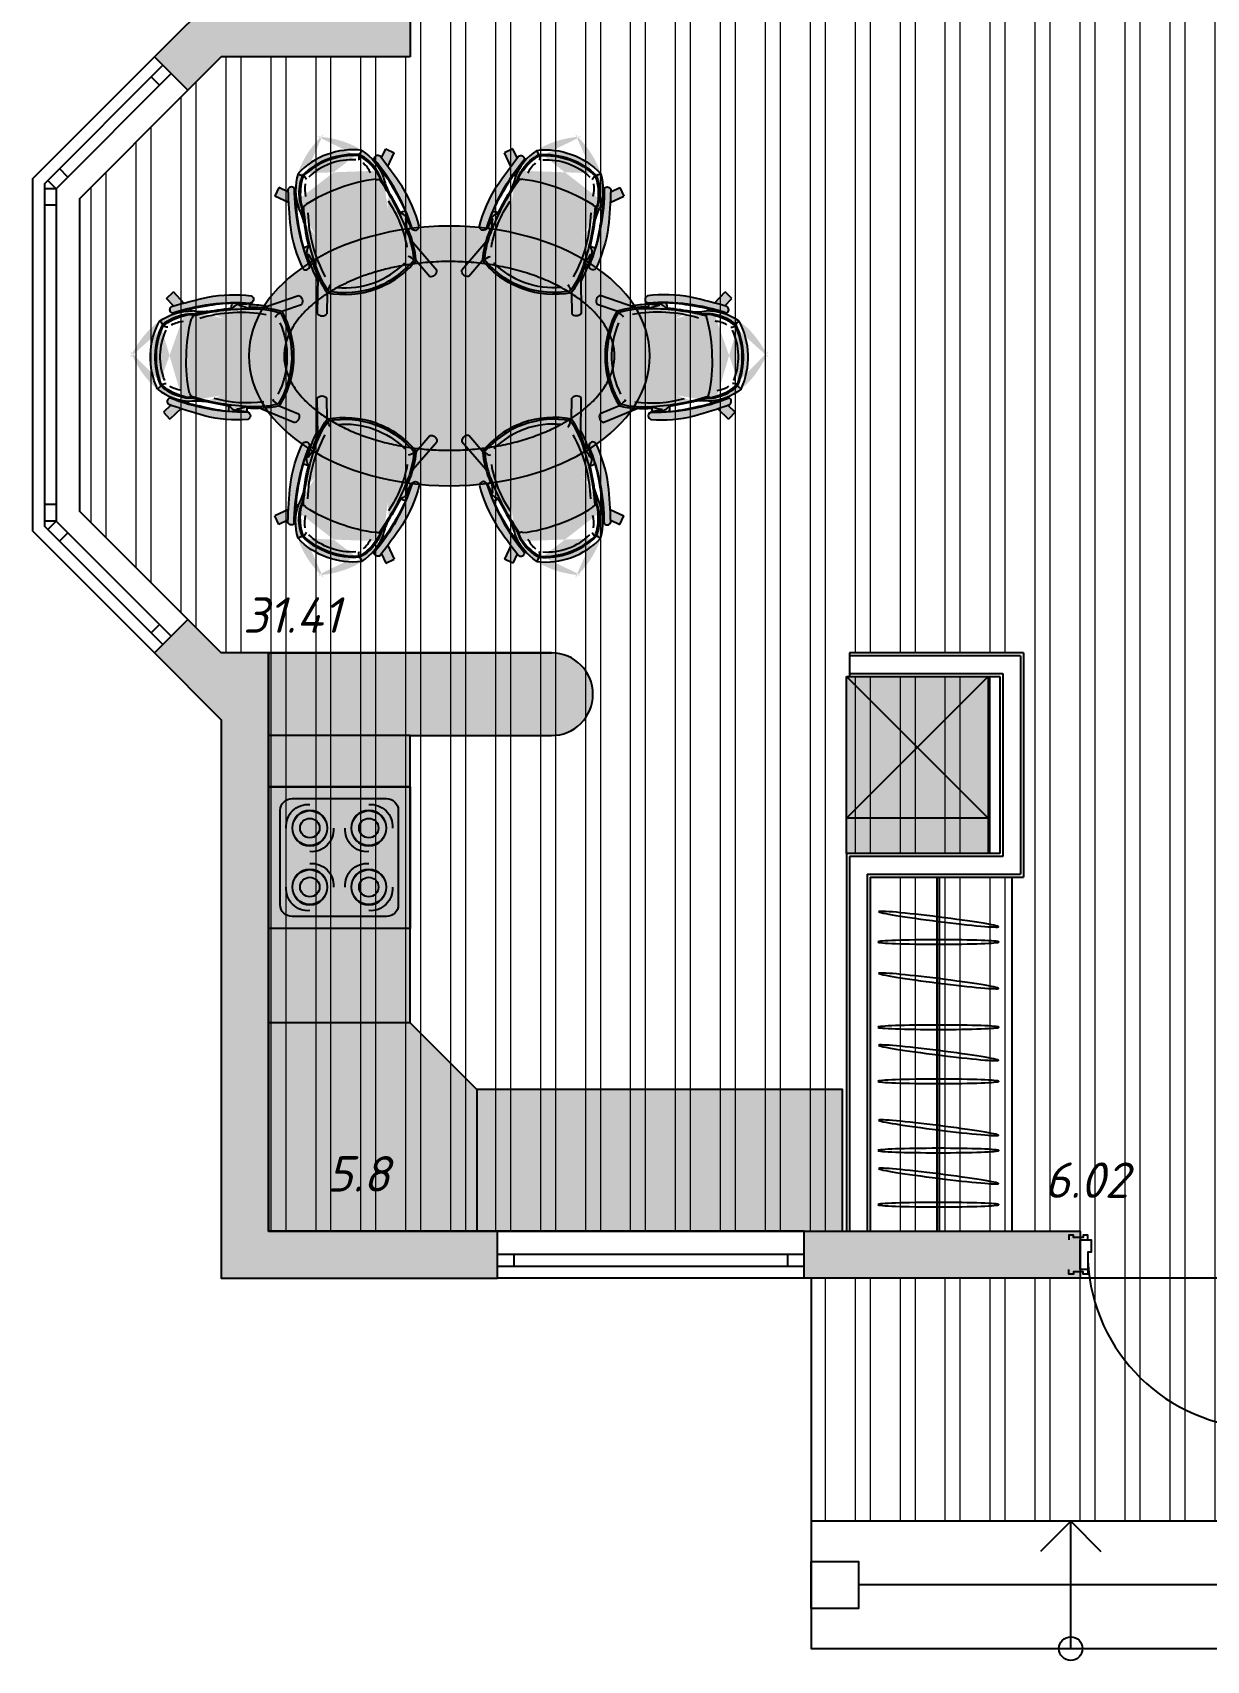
# Model space of a CAD drawing. Header units: millimetres. Extents: x 38613 to 88834, y 14193 to 29607.
# Drawn here: x 38613 to 43588, y 14193 to 21093 of the extents above; entities that cross this region are included whole.
import ezdxf

# ---------------------------------------------------------------- set-up
doc = ezdxf.new("R2010")
doc.units = ezdxf.units.MM
for name, color, linetype in [('Area', 164, 'Continuous'), ('doors', 4, 'Continuous'), ('Furn', 34, 'Continuous'), ('gypsum panel', 3, 'Continuous'), ('hatch wall', 8, 'Continuous'), ('wall', 5, 'Continuous')]:
    doc.layers.add(name, color=color, linetype=linetype)
doc.layers.add('Floor', color=7, linetype='Continuous', lineweight=0, true_color=0xd6d6d6)
doc.styles.add('ISO', font='isocpeui.ttf')

# ---------------------------------------------------------------- blocks, each defined once
blk = doc.blocks.new('chair(top)')
h = blk.add_hatch(color=254)
edge = h.paths.add_edge_path()
edge.add_line((-268.7258775819937, 217.8700059060102), (-268.8082901656599, 220.8151209216048))
edge.add_ellipse((-264.8151906370331, 240.5647524405467), major_axis=(-14.24768031961131, 14.2476803196113), ratio=0.9999999999991576, start_angle=74.44572454939811, end_angle=123.5696855099821, ccw=False)
edge.add_ellipse((-269.2934629281954, 239.6549229735938), major_axis=(11.21819662684667, 11.21819662684667), ratio=0.9999999999996725, start_angle=64.62616845629191, end_angle=169.5417827002394, ccw=False)
edge.add_ellipse((-199.7111331898341, -330.5546092239638), major_axis=(-417.1423224938641, 417.1423224938641), ratio=0.9999999999999156, start_angle=304.4125378387086, end_angle=322.29530560955857, ccw=False)
edge.add_ellipse((-754.7219521359948, -2650.423126653714), major_axis=(-2103.410748130997, 2103.410748130997), ratio=0.9999999999999782, start_angle=300.10151816898457, end_angle=302.1137096617236, ccw=False)
edge.add_line((10.08759975196153, 224.2490111837433), (54.37378485003137, 271.0850518966581))
edge.add_line((54.37378485003137, 271.0850518966581), (83.43815236988303, 243.6030115671456))
edge.add_line((83.43815236988303, 243.6030115671456), (53.80265087159933, 212.2611935341083))
edge.add_ellipse((-754.7219521353836, -2650.423126653885), major_axis=(-2103.410748562303, 2103.410748562302), ratio=0.9999999998586856, start_angle=299.0562210493645, end_angle=299.2284193854286, ccw=False)
edge.add_ellipse((52.85564905080537, 196.0846871638896), major_axis=(-11.82700587491875, 11.82700587491875), ratio=0.9999999999995888, start_angle=163.7727397053436, end_angle=280.19489465516006, ccw=False)
edge.add_ellipse((56.92524343710102, 218.0836809898028), major_axis=(26.07484310239823, 26.07484310239823), ratio=0.9999999999998664, start_angle=207.1728532711554, end_angle=231.1979395816537, ccw=False)
edge.add_ellipse((-218.2791082765034, -674.8299108590254), major_axis=(634.6207870617633, 634.6207870617632), ratio=0.9999999999991646, start_angle=27.89886255482355, end_angle=28.91341477611117)
edge.add_line((30.40593617323611, 187.517371510723), (27.9968867872085, 184.9696168356822))
edge.add_ellipse((-548.4495624315896, -2001.232787197321), major_axis=(587.0701330397267, 2183.613920179248), ratio=0.3197021209612336, start_angle=353.4974769260804, end_angle=360.8664433436097, ccw=False)
edge.add_ellipse((-167.8147776433034, -4.695928454431851), major_axis=(-226.2741699807234, 226.2741699807234), ratio=0.9999999999999298, start_angle=199.8922707132662, end_angle=253.3134861441613, ccw=False)
edge.add_ellipse((-659.5039093939413, 1967.43085890685), major_axis=(-708.263130267219, 2147.366860089802), ratio=0.3197021209613926, start_angle=179.133556656394, end_angle=186.5025230739189, ccw=False)
edge.add_line((38.29691425853525, -183.1145302273944), (40.84466893356876, -185.5235796134257))
edge.add_ellipse((-255.6752539186273, 661.5673376411287), major_axis=(634.6207870683817, 634.6207870683816), ratio=0.9999999999921979, start_angle=244.2923420815168, end_angle=245.3068943028054)
edge.add_ellipse((69.03180125441577, -214.5590493780692), major_axis=(-26.07484310241184, 26.07484310241184), ratio=0.9999999999997788, start_angle=312.00781727580124, end_angle=336.03290358611747, ccw=False)
edge.add_ellipse((63.73835130673251, -192.8220598102162), major_axis=(-11.82700587491932, 11.82700587491932), ratio=0.9999999999995678, start_angle=173.010862202313, end_angle=289.4330171521126, ccw=False)
edge.add_ellipse((-901.7574218459631, 2604.070184822682), major_axis=(-2103.41074793095, 2103.410747930949), ratio=0.9999999996930369, start_angle=153.9773374616437, end_angle=154.1495357977531, ccw=False)
edge.add_line((65.58849095692858, -208.9202943118325), (96.93030898991856, -238.5557958101526))
edge.add_line((96.93030898991856, -238.5557958101526), (69.44826866047515, -267.6201633300552))
edge.add_line((69.44826866047515, -267.6201633300552), (22.61222794761125, -223.3339782319308))
edge.add_ellipse((-901.7574218456575, 2604.070184822791), major_axis=(-2103.410748130788, 2103.410748130788), ratio=0.9999999999994623, start_angle=151.0920471957012, end_angle=153.1042386884402, ccw=False)
edge.add_ellipse((-217.883832038744, 318.8691301071085), major_axis=(-417.1423224938707, 417.1423224938706), ratio=0.9999999999998921, start_angle=130.9104512478701, end_angle=148.7932190187255, ccw=False)
edge.add_ellipse((-255.4701187021274, -254.3392807485179), major_axis=(11.21819662684518, 11.21819662684518), ratio=0.9999999999997722, start_angle=103.66397415717847, end_angle=208.5795884010857, ccw=False)
edge.add_ellipse((-250.9479749099992, -254.9972533136533), major_axis=(-14.24768031964553, 14.24768031964553), ratio=0.9999999999990276, start_angle=-30.363928652567722, end_angle=18.76003230794572, ccw=False)
edge.add_line((-256.0392612595751, -235.5018284070575), (-256.4378955271532, -221.2561426769753))
edge.add_ellipse((-295.7004372587544, 195.4732743575805), major_axis=(-295.97715638611, 295.9771563861099), ratio=0.9999999999998843, start_angle=132.2876374217565, end_angle=140.3822860605126, ccw=False)
edge.add_line((-315.5082297867921, -222.63269972118), (-460.006585750496, -282.4357960835187))
edge.add_ellipse((-453.9273444394785, -258.2746066892141), major_axis=(-17.61704072573552, 17.61704072573552), ratio=0.9999999999999213, start_angle=14.089224986627073, end_angle=120.87687039063141, ccw=False)
edge.add_line((-475.3029883108975, -245.4760873628838), (-393.3400231896667, -211.5543235573568))
edge.add_ellipse((-64.68620707647642, -1.810101617313194), major_axis=(275.6863883864078, 275.6863883864078), ratio=0.9999999999999918, start_angle=136.6028784287194, end_angle=167.5456914886425, ccw=False)
edge.add_ellipse((-64.68620707647642, -1.810101617316832), major_axis=(-275.6863883864233, 275.6863883864233), ratio=0.9999999999998269, start_angle=15.660065368797405, end_angle=46.602878428724125, ccw=False)
edge.add_line((-404.5550088999589, 189.2269812489831), (-488.2866812199645, 218.5121440731491))
edge.add_ellipse((-467.6602035633114, 232.4860006397394), major_axis=(17.61704072573502, 17.61704072573502), ratio=0.9999999999996753, start_angle=62.32888646681948, end_angle=169.1165318708087, ccw=False)
edge.add_line((-475.0810695609252, 256.269419143191), (-346.3167110529757, 211.2340687151736))
edge.add_ellipse((-272.0076456527895, -200.6920375279806), major_axis=(-295.9771563863061, 295.9771563863061), ratio=0.999999999999935, start_angle=314.5507772149108, end_angle=325.22584737304743, ccw=False)
edge = h.paths.add_edge_path(flags=16)
edge.add_ellipse((-225.570224367184, 209.9252218375368), major_axis=(-24.10597093469982, 24.10597093469982), ratio=0.9999999999997591, start_angle=211.2676183798251, end_angle=251.1054033958742)
edge.add_ellipse((-239.1196741265012, -672.6916662506337), major_axis=(635.4793251658017, 635.4793251658017), ratio=0.9999999999999271, start_angle=395.1525654517351, end_angle=402.1833257481602, ccw=False)
edge.add_ellipse((-218.279108276547, -674.8299108590072), major_axis=(-634.6207870621439, 634.6207870621438), ratio=0.9999999999998513, start_angle=301.82686545011296, end_angle=306.4868929364221, ccw=False)
edge.add_line((-13.74636836636637, 199.0427600996118), (-21.89174788976379, 190.4283959105342))
edge.add_ellipse((-548.4495624315896, -2001.232787197321), major_axis=(587.0701330408556, 2183.613920179092), ratio=0.319702120963795, start_angle=4.802875289350225, end_angle=5.122785823531273)
edge.add_ellipse((-66.25761061967933, 425.8541437317363), major_axis=(-168.8879684536302, 168.8879684536301), ratio=0.9999999999999392, start_angle=128.689181425494, end_angle=144.6893949273848, ccw=False)
edge.add_ellipse((-278.8927535450784, -824.1789120136236), major_axis=(-728.069720567609, 728.0697205676091), ratio=0.9999999999995693, start_angle=-55.42886302752728, end_angle=-49.81566218188388)
edge = h.paths.add_edge_path(flags=16)
edge.add_ellipse((-42.33938688067428, -428.8929925017619), major_axis=(-168.8879684536613, 168.8879684536612), ratio=0.9999999999999521, start_angle=308.51636193005004, end_angle=324.51657543194045, ccw=False)
edge.add_ellipse((-659.5039093939413, 1967.43085890685), major_axis=(-708.2631302708895, 2147.366860089051), ratio=0.3197021209699953, start_angle=174.8772141763657, end_angle=175.1971247105425)
edge.add_line((-11.20838732554694, -191.3546305901727), (-2.594023136480246, -199.5000101135738))
edge.add_ellipse((-255.6752539187437, 661.5673376410887), major_axis=(-634.6207870618618, 634.6207870618617), ratio=0.9999999999993446, start_angle=146.7188639209919, end_angle=151.3788914073059, ccw=False)
edge.add_ellipse((-276.363632878827, 658.2669966050162), major_axis=(-635.4793251658646, 635.4793251658641), ratio=0.9999999999997161, start_angle=141.0224311092699, end_angle=148.0531914056933, ccw=False)
edge.add_ellipse((-213.4778395521716, -222.2110188643601), major_axis=(24.1059709346948, 24.1059709346948), ratio=0.9999999999999242, start_angle=292.1003534615298, end_angle=331.8765284087744)
edge.add_ellipse((-327.7865533689765, 822.2378003765989), major_axis=(-738.8796952597296, 738.8796952597297), ratio=0.9999999999996969, start_angle=143.0833324076496, end_angle=148.6141338056812)
at = {"color": 0}
for p, q in [((-404.5550088999589, 189.2269812489831), (-488.2866812199645, 218.5121440731491)), ((-327.5775521305623, 204.6800455477714), (-475.0810695609252, 256.269419143191)), ((-268.2163645970286, 199.6619328683955), (-268.8082901656599, 220.8151209216048)), ((10.08759975196153, 224.2490111837433), (54.37378485003137, 271.0850518966545)), ((53.80265087159933, 212.2611935341083), (83.43815236988303, 243.6030115671492)), ((83.43815236988303, 243.6030115671529), (54.37378485003137, 271.0850518966545)), ((-75.48967101048038, 185.1764377170548), (-24.16564088818268, 175.8014779471596)), ((-21.89174788976379, 190.4283959105305), (-13.74636836636637, 199.0427600996118)), ((27.9968867872085, 184.9696168356822), (30.40593617323611, 187.517371510723)), ((107.3398084499058, -126.8196339086753), (121.9489233599888, -140.4788345274683)), ((-65.01613684107724, -189.1081845535045), (-14.2966859578446, -176.8777617977285)), ((-11.20838732556149, -191.3546305901655), (-2.594023136480246, -199.5000101135738)), ((38.29691425853525, -183.1145302273981), (40.84466893356876, -185.5235796134257)), ((-393.3400231896667, -211.5543235573568), (-475.3029883108975, -245.4760873628838)), ((-315.6188610171375, -222.6784863329704), (-460.006585750496, -282.4357960835187)), ((-256.6311868282064, -214.3486403538482), (-256.0392612595751, -235.5018284070575)), ((22.61222794761125, -223.3339782319308), (69.4482686604606, -267.6201633300589)), ((65.58849095692858, -208.9202943118325), (96.93030898991856, -238.5557958101526)), ((96.93030898991856, -238.5557958101563), (69.4482686604606, -267.6201633300589))]:
    blk.add_line(p, q, dxfattribs=at)
for centre, major_axis, ratio, start_param, end_param in [((-467.6602035633114, 232.4860006397394), (-17.61704072573153, 17.61704072573153), 0.9999999999996958, -0.4829520388474187, 1.380843973905084), ((-284.3064884749183, -211.7034959422163), (-295.9771563862092, 295.9771563862092), 0.9999999999999063, -0.8233857642569696, -0.4940114430146763), ((-272.0076456528041, -200.6920375279806), (-295.9771563863455, 295.9771563863455), 0.9999999999999962, -0.793244336637264, -0.6069234579313644), ((-269.2934629281954, 239.6549229735938), (11.21819662684459, 11.21819662684459), 0.9999999999996083, 1.127939422510819, 3.754533569509473), ((-264.54363499998, 240.8816365198581), (14.52539675992373, 14.52539675992373), 0.9999999999992834, 2.877054109961037, 3.880504056685858), ((-199.7111331898341, -330.5546092239638), (-417.142322493864, 417.1423224938642), 0.999999999999916, -0.9701842375422975, -0.658071060571439), ((-212.3372297121387, -631.7594183345209), (-606.6008140146446, 606.6008140146447), 0.999999999999912, -1.109562378968135, -0.7157752201058359), ((-205.5406695541169, 78.95897964039978), (-96.1777976965524, 96.17779769655242), 0.9999999999997707, -0.6315818166713134, -0.30650278543162), ((-218.996253493955, 634.6684616142229), (294.7986010413947, 294.7986010413946), 0.999999999999832, 3.815218156581885, 3.902831687238235), ((-265.0786304672074, 222.1614568777877), (0.223933229909275, 0.223933229909275), 0.999999999985031, 1.86914438863439, 3.536355757859214), ((-257.463549141743, 185.4177334128435), (26.677194891962, 26.677194891962), 0.9999999999980165, 0.8383478686643068, 0.9962201220589038), ((-225.6579813017015, 756.9779987772672), (-379.4110909380073, 379.4110909380074), 0.9999999999998536, 2.282434797790377, 2.350300831238549), ((-246.5387414926663, -70.94216794437307), (-208.1142977247922, 208.1142977247922), 0.9999999999995169, -0.7944892665429938, -0.7414807916117142), ((-205.0126554415037, -226.5385492308378), (-319.3128716225431, 319.3128716225432), 0.9999999999998874, -0.8076679132340324, -0.6992587703622899), ((-228.9706138271431, 212.6711950944664), (-3.685190877627701, 3.685190877627702), 0.9999999999976901, -1.302835839238257, -0.7668235589418706), ((-229.1573701032321, 180.887371274559), (-27.95410382369728, 27.95410382369729), 0.9999999999998069, -1.350670574225882, -0.7939242035359348), ((-227.8863733700709, 215.2797709205297), (-1.72057193039827, 1.72057193039827), 0.9999999999967231, 3.023895299804479, 4.83682138223733), ((-223.6543698022142, 187.3157356743213), (-22.04777923979486, 22.04777923979487), 0.9999999999993134, 4.243185449467387, 4.971126998669017), ((-225.570224367184, 209.9252218375368), (-24.10597093469959, 24.10597093469959), 0.9999999999998869, 3.538483607369089, 4.382616058806517), ((-239.1196741265012, -672.6916662506337), (635.4793251657975, 635.4793251657974), 0.9999999999999218, 0.6135280076555872, 0.7362379237466978), ((-754.7219521359657, -2650.423126653717), (2103.410748130088, 2103.410748130087), 0.9999999999992716, 0.5071267255587925, 0.5604899686269389), ((-218.2791082765616, -674.8299108590072), (-634.6207870620703, 634.6207870620705), 0.9999999999998939, -1.084869454722596, -0.9339799112316637), ((52.85564905080537, 196.0846871638896), (-11.82700587491875, 11.82700587491875), 0.9999999999995888, 2.858373532869894, 4.890323459011205), ((-64.68620707647642, -1.810101617316832), (-275.6863883864401, 275.6863883864402), 0.9999999999999973, 0.2733197017629434, 0.8133736694877909), ((-64.68620707647642, -1.810101617316832), (-270.0617312782004, 270.0617312782004), 0.9999999999999972, 0.2827795221934541, 0.8133736694877953), ((-70.45588349200261, -1.971553356150253), (-251.84697260246, 251.8469726024601), 0.9999999999999514, 0.3729909171842971, 0.8133736694878078), ((-279.1277403439308, -218.7589347211979), (-295.9771563863034, 295.9771563863035), 0.9999999999998864, -0.8233857642570708, -0.4940114430147511), ((-410.5318224100774, 144.9258322912283), (-27.49263066949573, 27.49263066949573), 0.9999999999999265, 4.438288973810573, 5.206777512342492), ((-229.3899044121645, -412.7541804375833), (-422.9538282293844, 422.9538282293844), 0.9999999999999293, -1.076511597121385, -0.6020349330795471), ((-263.4396234798623, -764.5135380489774), (-681.6704228441729, 681.670422844173), 0.9999999999999404, -1.033988474929463, -0.7856146672856712), ((-278.8927535450493, -824.1789120136273), (-728.0697205669901, 728.0697205669902), 0.9999999999999567, -0.9842527318439857, -0.8696787768969425), ((-66.25761061967933, 425.8541437317363), (-168.8879684536001, 168.8879684536001), 0.9999999999999085, 2.246049927571246, 2.525306334201293), ((-19.40055086740176, 32.45492723689313), (-103.3723086186273, 103.3723086186274), 0.9999999999998354, -1.043338318194928, -0.6777708184690228), ((-11.68627882916189, 168.0753543276296), (10.37852262089191, 10.37852262089191), 0.9999999999996537, 1.801840403774142, 3.18673180230197), ((-548.4495624315896, -2001.232787197321), (587.070133039725, 2183.613920179243), 0.3197021209613728, -0.1134904373267702, 0.08940947949422928), ((-26.35622059737216, 43.40956021261809), (-93.6280367220868, 93.62803672208682), 0.9999999999999528, -1.108817819540306, -0.8019428276806895), ((-650.8439131820196, -9.247181322436518), (460.26259335768, 460.2625933576799), 0.9999999999999509, 5.511994174035144, 5.756436210047836), ((3.339296885838849, 22.6213354262909), (88.09684735578182, 88.0968473557818), 0.9999999999998872, 0.2916496971965489, 0.7169744699224708), ((-37.00312651848071, -38.86902561802344), (-151.6096374676092, 151.6096374676092), 0.9999999999997238, -1.465989034129342, -1.033871354875439), ((-21.7194618392532, -7.837163405176398), (131.4617060589698, 131.4617060589698), 0.9999999999999908, 0.07103730960031739, 0.570694954984682), ((56.92524343710102, 218.0836809898028), (-26.07484310244038, 26.07484310244038), 0.9999999999994462, 2.069394451264315, 2.464368942731535), ((126.8523993714334, 120.8587927128065), (20.67831095704464, 20.67831095704464), 0.9999999999992967, 1.244159130468729, 1.942153830467003), ((-167.8147776433034, -4.695928454450041), (-226.2741699807216, 226.2741699807216), 0.9999999999999346, 3.4887782732345, 4.421154372920699), ((79.36425234892522, 152.9096430823629), (22.09207425052567, 22.09207425052566), 0.999999999999356, 3.910415488281132, 4.562667802240806), ((-153.0807297657302, -4.283628443412454), (186.6209724193957, 186.6209724193957), 0.9999999999999563, 5.525762649872446, 5.940487126817846), ((-186.608609732255, -4.543462701294629), (-221.8780491035966, 221.8780491035968), 0.9999999999998669, 3.952805259139653, 4.362277162439131), ((-175.765761853414, -4.247718547881959), (-217.743680197076, 217.743680197076), 0.9999999999999066, 3.952789121619202, 4.387584914305041), ((-153.0807297657302, -4.283628443343332), (186.6209724194643, 186.6209724194643), 0.9999999999999141, 5.111038172926849, 5.525762649872204), ((-186.5706740488531, -5.899140995043126), (221.8780491036628, 221.8780491036627), 0.9999999999998429, 5.118451810510898, 5.527923713810384), ((-175.7282550434757, -5.588070520843758), (-217.7436801970631, 217.7436801970632), 0.9999999999999406, 3.52234773185016, 3.957143524536046), ((-64.68620707647642, -1.810101617316832), (-275.6863883864777, 275.6863883864779), 0.999999999999806, 0.8133736694878859, 1.353427637212674), ((-64.68620707647642, -1.810101617316832), (-270.0617312781703, 270.0617312781703), 0.9999999999999671, 0.8133736694878104, 1.343967816782137), ((-70.45588349200261, -1.97155335615389), (-251.846972602529, 251.846972602529), 0.9999999999997325, 0.8133736694879277, 1.253756421791367), ((-650.3425596018787, -27.16366799540629), (-460.2625933576238, 460.262593357624), 0.9999999999998148, 3.72429276290228, 3.968734798914982), ((4.599097730504582, -22.39919686567009), (-88.0968473558013, 88.09684735580132), 0.9999999999998179, 2.480569195847981, 2.905893968573967), ((-39.11884900723817, 36.73891910473685), (151.6096374676113, 151.6096374676113), 0.9999999999998019, 4.231415020645869, 4.663532699899801), ((-22.12374262225057, 6.610307497368922), (-131.4617060589726, 131.4617060589726), 0.9999999999998674, 2.626848710785713, 3.126506356170106), ((87.7910454046505, -148.2321687261137), (22.09207425051094, 22.09207425051094), 0.9999999999998455, 0.2056721903244237, 0.8579245042842272), ((-401.7848849478323, -167.6567335483742), (27.49263066950813, 27.49263066950813), 0.9999999999997372, 4.27395146060771, 5.042439999139619), ((-290.9243460964208, 202.8072774784632), (-295.9771563863219, 295.9771563863219), 0.9999999999999174, 2.120758781990292, 2.450133103232607), ((-255.7074681394151, 306.0402396430727), (-357.2825548735469, 357.282554873547), 0.9999999999999183, 2.212389642273598, 2.633478913276216), ((-247.3340929910046, 618.8965246472799), (-606.600814014658, 606.600814014658), 0.9999999999999425, 2.342522559081317, 2.736309717943634), ((-305.780371738525, 748.5851650539116), (-681.6704228442118, 681.6704228442118), 0.9999999999999303, 2.412362006261237, 2.660735813905037), ((-324.5459165309294, 807.2930044605491), (-728.0697205668938, 728.0697205668939), 0.999999999999689, 2.496426115872383, 2.611000070819437), ((-42.33938688064518, -428.8929925017583), (-168.8879684536203, 168.8879684536204), 0.9999999999998903, -0.8985589952256328, -0.6193025885958406), ((-901.7574218455557, 2604.070184822824), (-2103.410748130856, 2103.410748130856), 0.9999999999995024, 2.637053697143621, 2.690416940211761), ((-255.6752539187291, 661.5673376410923), (634.620787062117, 634.6207870621168), 0.9999999999999492, 4.131523577002064, 4.282413120493006), ((-17.55525318927539, -33.48905435172492), (-103.3723086186235, 103.3723086186235), 0.9999999999999803, 2.30451815744461, 2.670085657170468), ((-2.268911149876658, -168.4658597088273), (-10.37852262088943, 10.37852262088943), 0.9999999999997222, 0.01081186346840668, 1.395703261996232), ((-23.8874352833227, -44.81551871414558), (93.62803672210792, 93.62803672210791), 0.999999999999948, 3.999486493451179, 4.306361485310775), ((69.03180125441577, -214.5590493780692), (-26.07484310240746, 26.07484310240747), 0.9999999999998431, -0.8376216037563717, -0.4426471122890365), ((63.73835130673251, -192.8220598102162), (11.82700587491863, 11.82700587491863), 0.9999999999996483, 4.590405513938742, 6.622355440079944), ((-453.9273444394785, -258.2746066892141), (-17.61704072572982, 17.61704072572982), 0.9999999999999134, 0.245903365070598, 2.109699377822958), ((-295.7004372587398, 195.4732743575842), (-295.977156386233, 295.977156386233), 0.9999999999999004, 2.120758781990166, 2.450133103232456), ((-255.4701187021274, -254.3392807485179), (11.21819662684615, 11.21819662684615), 0.9999999999998342, 1.0138064230565, 3.640400570054439), ((-250.6591234809312, -255.2984556304327), (-14.5253967599462, 14.5253967599462), 0.9999999999986536, -0.6829603909156489, 0.3204895558082239), ((-217.8838320387586, 318.8691301071085), (-417.1423224938907, 417.1423224938907), 0.9999999999998979, 2.284818399546905, 2.596931576517783), ((-200.8034991469904, -90.32962989480075), (96.17779769653342, 96.1777976965334), 0.9999999999995393, 3.504046451202118, 3.829125482441774), ((-183.1617391857144, -645.9219709149475), (-294.7986010416971, 294.7986010416972), 0.9999999999999909, -0.7052880214676513, -0.6176744908113412), ((-252.240148354962, -236.6374881761367), (0.2239332299078862, 0.2239332299078861), 0.9999999999947435, 1.231984234706244, 2.899195603922476), ((-246.6917595290288, -199.525413872776), (-26.67719489185014, 26.67719489185014), 0.9999999999994872, 2.201323543712335, 2.359195797106915), ((-182.9732699608721, -768.4126480204868), (-379.411090937828, 379.411090937828), 0.9999999999998536, -0.7235534922631026, -0.6556874588149292), ((-250.1201608865813, 57.04425797130898), (-208.1142977253082, 208.1142977253082), 0.9999999999997935, 2.368228130586899, 2.421236605518206), ((-217.3602903885621, 214.7193688072402), (-319.3128716225934, 319.3128716225934), 0.9999999999998963, 2.326006109337782, 2.434415252209497), ((-216.7193480804854, -225.1428510676487), (3.685190877631348, 3.685190877631346), 0.9999999999971941, 3.96436722471106, 4.500379505009204), ((-218.6832215179602, -193.4192079029162), (27.95410382370221, 27.95410382370221), 0.9999999999999445, 3.991467869306629, 4.548214239996422), ((-215.4909279779968, -227.6867121607211), (1.720571930402755, 1.720571930402754), 0.9999999999981636, 4.643907590717196, 6.456833673143568), ((-212.8293467210606, -199.5297750641112), (22.04777923979715, 22.04777923979715), 0.9999999999992665, 4.509601974280856, 5.237543523482532), ((-213.4778395521716, -222.211018864371), (24.10597093468131, 24.1059709346813), 0.99999999999999, 5.098112914143228, 5.942245365581105), ((-276.3636328788416, 658.2669966050125), (635.4793251660293, 635.4793251660293), 0.9999999999999992, 4.03210206881869, 4.154811984909794)]:
    blk.add_ellipse(centre, major_axis=major_axis, ratio=ratio, start_param=start_param, end_param=end_param, dxfattribs=at)
at = {"color": 0, "extrusion": (0, 0, -1)}
blk.add_ellipse((-659.5039093939413, 1967.43085890685), major_axis=(-708.2631302672345, 2147.366860089796), ratio=0.3197021209613486, start_param=3.028102216263012, end_param=3.231002133084019, dxfattribs=at)
blk = doc.blocks.new('door-handle')
at = {"color": 0}
for p, q in [((-32, 10), (-32, -10.00000000000728)), ((-30, 9), (-32, 9)), ((-30, 9), (-30, -9)), ((-19, 9), (-21, 9)), ((-21, 9), (-21, -9)), ((-19, 10), (-19, -10.00000000000728)), ((-9, 10), (-19, 10)), ((0, 25), (-9, 25)), ((-9, 25), (-9, -25)), ((0, -25), (0, 25)), ((-32, -10.00000000000364), (-40.34172901356942, -10.00000000000364)), ((-30, -9), (-32, -9)), ((-19, -9), (-21, -9)), ((-9, -10), (-19, -10.00000000000364)), ((-9, -25), (0, -25)), ((-61.67027487228916, -93.05419732806331), (-60.75208368415406, -94.01785612024833))]:
    blk.add_line(p, q, dxfattribs=at)
for centre, radius, start, end in [((-34.46362960745319, -14.92424038324498), 25.04570281554129, 84.35495152263769, 191.5747182569977), ((-25.49999999999818, 16.17089144310557), 8.465913068820786, 237.8902061553036, 302.1097938446965), ((-38.8885466585707, -82.44414781276464), 25.13126123219481, 149.329352931917, 204.972632821159), ((-91.0594398050871, -62.15080612508973), 42.64671855244374, 313.5613391426849, 358.16915816811), ((-90.1706845965, -63.14248529410906), 42.64671855244374, 313.5613391426849, 358.16915816811), ((-242.8306956194119, -39.24300342557399), 184.8403687438857, 350.5395445302115, 5.991388819178432), ((-39.67183528947498, -19.52468724937171), 9.54821579143467, 85.9768775786792, 192.3256840784366), ((-595.5908857967352, -61.5688183318307), 548.0530142172786, 359.6930381090062, 4.186108045202766), ((-25.49999999999818, -16.17089144310921), 8.465913068820786, 57.89020615530352, 122.1097938446965)]:
    blk.add_arc(centre, radius, start, end, dxfattribs=at)
blk = doc.blocks.new('door 810x125')
at = {"layer": 'doors', "color": 34, "linetype": 'ByBlock'}
for points in [[(-62.49999999947613, -32), (-82.49999999947613, -32), (-82.49999999947613, -11.99999999994179), (-72.49999999947613, -11.99999999988358), (-72.49999999947613, 28.00000000005821), (-82.49999999947613, 28.00000000005821), (-82.49999999947613, 48.00000000005821), (-62.5, 48.00000000005821)], [(62.5, 0), (-62.5, 0), (-62.5, -47), (-10.49999999976717, -47), (-10.49999999976717, -32), (62.49999999953434, -31.99999999994179), (62.49999999953434, 0)], [(62.49999999947613, -32), (82.49999999947613, -32), (82.49999999947613, -11.99999999994179), (72.49999999947613, -11.99999999988358), (72.49999999947613, 28.00000000005821), (82.49999999947613, 28.00000000005821), (82.49999999947613, 48.00000000005821), (62.5, 48.00000000005821)], [(29.50000000029104, -31.99999999994179), (735.5000000002328, -32), (735.5000000002328, -72), (29.50000000029104, -71.99999999995634), (29.46767709980486, -32.00002611920354)], [(-62.49999999941792, -777.9999999999418), (-82.49999999941792, -777.9999999999418), (-82.49999999941792, -797.9999999999418), (-72.49999999941792, -798.0000000000582), (-72.49999999941792, -838), (-82.49999999941792, -838), (-82.49999999941792, -858), (-62.49999999994179, -858)], [(62.5, -810), (-62.5, -810), (-62.5, -763), (-10.49999999976717, -762.9999999999418), (-10.49999999976717, -777.9999999999418), (62.49999999953434, -778.0000000000582), (62.49999999953434, -810)], [(62.49999999941792, -777.9999999999418), (82.49999999941792, -777.9999999999418), (82.49999999941792, -797.9999999999418), (72.49999999941792, -798.0000000000582), (72.49999999941792, -838), (82.49999999941792, -838), (82.49999999941792, -858), (62.49999999994179, -858)]]:
    blk.add_lwpolyline(points, dxfattribs=at)
at = {"layer": 'doors'}
blk.add_arc((-10.49999999976717, -32), 746.268048357961, 272.8011120017163, 358.4642879844835, dxfattribs=at)
at = {"layer": 'doors', "color": 34, "linetype": 'ByBlock', "zscale": 0.07530120532436947}
for p, xscale, yscale, rotation in [((681.6094870693632, -32.00000000779983), 0.7530120532028377, 0.7530120532028377, 270.0000000310026), ((681.6094870693632, -72.00000000698492), -0.753012053319253, 0.753012053319253, 269.9999999689974)]:
    blk.add_blockref('door-handle', p, dxfattribs=dict(at, xscale=xscale, yscale=yscale, rotation=rotation))
blk = doc.blocks.new('k_22')
at = {"ltscale": 600}
for p, q in [((0, 600), (0, 0)), ((600, 600), (0, 600)), ((600, 0), (600, 600)), ((50, 500), (50, 100)), ((500, 550), (100, 550)), ((550, 100), (550, 500)), ((0, 0), (600, 0)), ((100, 50), (500, 50))]:
    blk.add_line(p, q, dxfattribs=at)
for centre in [(175, 425), (425, 425), (175, 175), (425, 175)]:
    blk.add_circle(centre, 75.00000000000045, dxfattribs=at)
for centre, radius, start, end in [((100, 500), 50.0000000000003, 90, 180), ((167.7001811901573, 432.2998188099882), 92.9871547437105, 85.49744689552337, 184.5025531045805), ((175, 425), 73.75000000000044, 0, 180), ((425, 425), 73.75000000000044, 0, 180), ((432.2998188099591, 432.2998188099882), 92.9871547437105, 355.4974468954195, 94.50255310447663), ((500, 500), 50.0000000000003, 0, 90), ((175, 425), 73.75000000000044, 180, 0), ((175, 425), 41.25000000000025, 0, 180), ((175, 425), 41.25000000000025, 180, 0), ((182.2998188098427, 417.7001811899827), 92.9871547437105, 265.4974468955234, 4.502553104580532), ((417.7001811900409, 417.70018119007), 92.9871547437105, 175.4974468954195, 274.5025531044766), ((425, 425), 73.75000000000044, 180, 0), ((425, 425), 41.25000000000025, 0, 180), ((425, 425), 41.25000000000025, 180, 0), ((175, 175), 73.75000000000044, 0, 180), ((175, 175), 41.25000000000025, 0, 180), ((182.2998188099591, 182.29981880993), 92.9871547437105, 355.4974468954195, 94.50255310447663), ((417.7001811900409, 182.2998188099009), 92.9871547437105, 85.49744689552337, 184.5025531045805), ((425, 175), 73.75000000000044, 0, 180), ((425, 175), 41.25000000000025, 0, 180), ((167.7001811901573, 167.7001811899827), 92.9871547437105, 175.4974468954195, 274.5025531044766), ((175, 175), 73.75000000000044, 180, 0), ((175, 175), 41.25000000000025, 180, 0), ((425, 175), 73.75000000000044, 180, 0), ((425, 175), 41.25000000000025, 180, 0), ((432.2998188099591, 167.7001811899827), 92.9871547437105, 265.4974468955234, 4.502553104580532), ((100, 100), 50.0000000000003, 180, 270), ((500, 100), 50.0000000000003, 270, 0)]:
    blk.add_arc(centre, radius, start, end, dxfattribs=at)

msp = doc.modelspace()

# ---------------------------------------------------------------- hatches: boundary and pattern name
at = {"layer": 'Floor'}
h = msp.add_hatch(dxfattribs=at)
h.set_pattern_fill('ANSI32', color=256, scale=20, angle=45)
h.set_pattern_definition([(90, (0, 0), (-190.5, 1.4210854715202e-14), []), (90, (63.50002742818307, 63.50002742818305), (-190.5, 1.4210854715202e-14), [])])
edge = h.paths.add_edge_path()
edge.add_line((45113.32999292262, 15113.32306686723), (44413.32999292262, 15113.32306686724))
edge.add_line((44413.32999292262, 15113.32306686724), (44413.32999292263, 16013.32306686724))
edge.add_line((44413.32999292263, 16013.32306686724), (43863.32999292263, 16013.32306686726))
edge.add_line((43863.32999292263, 16013.32306686726), (43863.32999292259, 15813.32306686725))
edge.add_line((43863.32999292259, 15813.32306686725), (44013.32999292263, 15813.32306686725))
edge.add_line((44013.32999292263, 15813.32306686725), (44013.32999292235, 14913.32306686725))
edge.add_line((44013.32999292235, 14913.32306686725), (44113.32999292259, 14913.32306686724))
edge.add_line((44113.32999292259, 14913.32306686724), (44113.32999292259, 14783.32306686721))
edge.add_line((44113.32999292259, 14783.32306686721), (41913.32999292259, 14783.32306686724))
edge.add_line((41913.32999292259, 14783.32306686724), (41913.32999292261, 15813.32306686724))
edge.add_line((41913.32999292261, 15813.32306686724), (43053.32999292263, 15813.3230668672))
edge.add_line((43053.32999292263, 15813.3230668672), (43053.32999292263, 16013.32306686729))
edge.add_line((43053.32999292263, 16013.32306686729), (42163.32999292263, 16013.32306686731))
edge.add_line((42163.32999292263, 16013.32306686731), (42163.32999292268, 17513.32306686724))
edge.add_line((42163.32999292268, 17513.32306686724), (42813.32999292268, 17513.32306686709))
edge.add_line((42813.32999292268, 17513.32306686709), (42813.32999292289, 18463.3230668672))
edge.add_line((42813.32999292289, 18463.3230668672), (42075.82999292266, 18463.32306686742))
edge.add_line((42075.82999292266, 18463.32306686742), (42075.82999292263, 18363.32306686742))
edge.add_line((42075.82999292263, 18363.32306686742), (42713.32999292283, 18363.32306686729))
edge.add_line((42713.32999292283, 18363.32306686729), (42713.32999292268, 17613.32306686723))
edge.add_line((42713.32999292268, 17613.32306686723), (42063.32999292265, 17613.32306686724))
edge.add_line((42063.32999292265, 17613.32306686724), (42063.32999292265, 16013.3230668673))
edge.add_line((42063.32999292265, 16013.3230668673), (39613.32999292266, 16013.32306686729))
edge.add_line((39613.32999292266, 16013.32306686729), (39613.32999292266, 18463.32306686744))
edge.add_line((39613.32999292266, 18463.32306686744), (39413.32999292266, 18463.32306686744))
edge.add_line((39413.32999292266, 18463.32306686744), (38813.32999292263, 19063.32306686754))
edge.add_line((38813.32999292263, 19063.32306686754), (38813.32999292265, 20389.64983081623))
edge.add_line((38813.32999292265, 20389.64983081623), (39413.32999292266, 20989.64983081628))
edge.add_line((39413.32999292266, 20989.64983081628), (40213.32999292266, 20989.64983081628))
edge.add_line((40213.32999292266, 20989.64983081628), (40213.32999292266, 21189.64983081624))
edge.add_line((40213.32999292266, 21189.64983081624), (39613.32999292269, 21189.64983081624))
edge.add_line((39613.32999292269, 21189.64983081624), (39613.32999292272, 24589.64983081624))
edge.add_line((39613.32999292272, 24589.64983081624), (40213.32999292269, 24589.64983081624))
edge.add_line((40213.32999292269, 24589.64983081624), (40213.3299929227, 24877.57217464245))
edge.add_line((40213.3299929227, 24877.57217464245), (43813.3299929227, 24877.57217464245))
edge.add_line((43813.3299929227, 24877.57217464245), (43813.32999292261, 24589.64983081626))
edge.add_line((43813.32999292261, 24589.64983081626), (44213.32999292269, 24589.64983081625))
edge.add_line((44213.32999292269, 24589.64983081625), (44213.32999292266, 21189.64983081623))
edge.add_line((44213.32999292266, 21189.64983081623), (43813.32999292266, 21189.64983081623))
edge.add_line((43813.32999292266, 21189.64983081623), (43813.32999292263, 20989.64983081626))
edge.add_line((43813.32999292263, 20989.64983081626), (43863.32999292266, 20989.64983081623))
edge.add_line((43863.32999292266, 20989.64983081623), (43863.32999292266, 20893.37734698021))
edge.add_line((43863.32999292266, 20893.37734698021), (43663.32999292263, 20693.37734698016))
edge.add_line((43663.32999292263, 20693.37734698016), (43663.32999292262, 20021.24384225021))
edge.add_line((43663.32999292262, 20021.24384225021), (43863.32999292264, 19821.24384225014))
edge.add_line((43863.32999292264, 19821.24384225014), (43863.32999292264, 19724.97135841413))
edge.add_line((43863.32999292264, 19724.97135841413), (44013.32999292264, 19724.97135841413))
edge.add_line((44013.32999292264, 19724.97135841413), (44013.32999292264, 19573.32306686725))
edge.add_line((44013.32999292264, 19573.32306686725), (44148.32999292167, 19573.32306686725))
edge.add_line((44148.32999292167, 19573.32306686725), (44148.32999292214, 18763.32306686725))
edge.add_line((44148.32999292214, 18763.32306686725), (44013.32999292266, 18763.32306686725))
edge.add_line((44013.32999292266, 18763.32306686725), (44013.32999292266, 18363.32306686728))
edge.add_line((44013.32999292266, 18363.32306686728), (44130.9258026641, 18363.32306686727))
edge.add_arc((45675.04677818697, 18299.21571641301), 1545.451176657472, 177.6226134692081, 219.1920939962994)
edge.add_arc((45645.97012084749, 18275.50805353699), 1507.934443309789, 219.1920939962993, 249.3153742841045)
edge.add_line((45113.33175405407, 16864.77680502094), (45113.33175405407, 16733.3230668672))
edge.add_line((45113.33175405407, 16733.3230668672), (45213.32999292264, 16733.3230668672))
edge.add_line((45213.32999292264, 16733.3230668672), (45213.32999292263, 16023.3230668672))
edge.add_line((45213.32999292263, 16023.3230668672), (45113.32999292263, 16023.32306686721))
edge.add_line((45113.32999292263, 16023.32306686721), (45113.32999292262, 15113.32306686723))
at = {"layer": 'Furn'}
h = msp.add_hatch(color=254, dxfattribs=at)
edge = h.paths.add_edge_path()
edge.add_ellipse((40379.55595447915, 19722.23138300516), major_axis=(849.9999999999999, -9.124186838714169e-12), ratio=0.6470588235294117, start_angle=0, end_angle=360, ccw=False)
h = msp.add_hatch(color=254, dxfattribs=at)
edge = h.paths.add_edge_path()
edge.add_line((40213.32999292263, 18113.32306686744), (40813.32999292266, 18113.32306686743))
edge.add_arc((40813.32999292266, 18288.32306686743), 175, 270, 450)
edge.add_line((40813.32999292266, 18463.32306686743), (39613.32999292266, 18463.32306686744))
edge.add_line((39613.32999292266, 18463.32306686744), (39613.32999292266, 16013.32306686729))
edge.add_line((39613.32999292266, 16013.32306686729), (42046.17270539724, 16013.3230668673))
edge.add_line((42046.17270539724, 16013.3230668673), (42046.17270539725, 16613.32306686695))
edge.add_line((42046.17270539725, 16613.32306686695), (40496.17270539725, 16613.32306686696))
edge.add_line((40496.17270539725, 16613.32306686696), (40213.32999292264, 16896.16577934158))
edge.add_line((40213.32999292264, 16896.16577934158), (40213.32999292263, 18113.32306686744))
msp.add_hatch(color=254, dxfattribs=at).paths.add_polyline_path([(42063.32999292266, 18363.32306686742), (42663.32999292269, 18363.32306686741), (42663.32999292268, 17613.32306686723), (42063.32999292265, 17613.32306686724)])
at = {"layer": 'hatch wall', "true_color": 0x4a4a4a}
h = msp.add_hatch(color=251, dxfattribs=at)
h.paths.add_polyline_path([(40213.32999292266, 20989.64983081627), (39413.32999292266, 20989.64983081628), (39271.9086366854, 20848.22847457899), (39130.48728044808, 20989.64983081628), (39413.32999292269, 21272.49254329091), (39413.32999292274, 26113.3230668673), (40213.32999292271, 26113.32306686729), (40213.32999292269, 24589.64983081624), (39613.32999292272, 24589.64983081624), (39613.32999292269, 21189.64983081624), (40213.32999292266, 21189.64983081624)])
h.paths.add_polyline_path([(40013.3299929227, 24989.64983081621), (39613.32999292273, 24989.64983081621), (39613.32999292274, 25913.32306686729), (40013.32999292271, 25913.32306686729)], flags=16)
for points in [[(39613.32999292266, 18463.32306686744), (39413.32999292266, 18463.32306686744), (39271.90863668534, 18604.74442310476), (39130.48728044805, 18463.32306686744), (39413.32999292266, 18180.48035439284), (39413.32999292263, 15813.32306686729), (40583.32999292266, 15813.32306686731), (40583.32999292266, 16013.32306686728), (39613.32999292266, 16013.32306686729)], [(41883.32999292266, 16013.3230668673), (43053.32999292263, 16013.32306686729), (43053.32999292263, 15813.32306686723), (41883.32999292266, 15813.32306686724)]]:
    msp.add_hatch(color=251, dxfattribs=at).paths.add_polyline_path(points)

# ---------------------------------------------------------------- linework, layer by layer
at = {"layer": 'Floor'}
msp.add_lwpolyline([(44113.32999292259, 14783.32306686721), (41913.32999292259, 14783.32306686724), (41913.32999292261, 15813.32306686724), (43053.32999292263, 15813.3230668672), (43053.32999292263, 16013.32306686729), (42163.32999292263, 16013.32306686731), (42163.32999292268, 17513.32306686724), (42813.32999292268, 17513.32306686709), (42813.32999292289, 18463.3230668672), (42075.82999292266, 18463.32306686742), (42075.82999292263, 18363.32306686742), (42713.32999292283, 18363.32306686729), (42713.32999292268, 17613.32306686723), (42063.32999292265, 17613.32306686724), (42063.32999292265, 16013.3230668673), (39613.32999292266, 16013.32306686729), (39613.32999292266, 18463.32306686744), (39413.32999292266, 18463.32306686744), (38813.32999292263, 19063.32306686754), (38813.32999292265, 20389.64983081623), (39413.32999292266, 20989.64983081628), (40213.32999292266, 20989.64983081628), (40213.32999292266, 21189.64983081624)], dxfattribs=at)
at = {"layer": 'Furn', "color": 34}
for p, q in [((42663.32999292268, 17763.32306686729), (42063.32999292266, 18363.32306686742)), ((42663.32999292269, 18363.32306686729), (42063.32999292265, 17763.3230668673)), ((40213.32999292263, 18113.32306686744), (39613.32999292266, 18113.32306686744)), ((40213.32999292265, 17896.16577934158), (39613.32999292265, 17896.16577934158)), ((42663.32999292268, 17763.32306686729), (42063.32999292265, 17763.3230668673)), ((42763.32999292268, 17513.32306686723), (42763.32999292263, 16013.32306686729)), ((40213.32999292264, 16896.16577934158), (39613.32999292264, 16896.16577934158)), ((40496.17270539725, 16613.32306686696), (40496.17270539724, 16013.32306686728))]:
    msp.add_line(p, q, dxfattribs=at)
at = {"layer": 'Furn', "color": 34, "linetype": 'ByBlock'}
for p, q in [((42445.63960678565, 17513.32306686726), (42445.63960678561, 16013.32306686729)), ((42455.63960678565, 17513.32306686726), (42455.63960678561, 16013.32306686729))]:
    msp.add_line(p, q, dxfattribs=at)
at = {"layer": 'Furn', "color": 34}
msp.add_lwpolyline([(39613.32999292266, 18463.32306686744), (40813.32999292266, 18463.32306686743)], dxfattribs=at)
msp.add_lwpolyline([(40213.32999292263, 18113.32306686744), (40813.32999292266, 18113.32306686743, 1), (40813.32999292266, 18463.32306686743), (39613.32999292266, 18463.32306686744), (39613.32999292266, 16013.32306686729), (42046.17270539724, 16013.3230668673), (42046.17270539725, 16613.32306686695), (40496.17270539725, 16613.32306686696), (40213.32999292264, 16896.16577934158), (40213.32999292263, 18113.32306686744)], format="xyb", dxfattribs=at)
msp.add_lwpolyline([(42063.32999292266, 18363.32306686742), (42663.32999292269, 18363.32306686741), (42663.32999292268, 17613.32306686723), (42063.32999292265, 17613.32306686724)], close=True, dxfattribs=at)
at = {"layer": 'Furn', "extrusion": (0, 0, -1)}
msp.add_ellipse((40379.55595447915, 19722.23138300516), major_axis=(849.9999999999999, -9.124186838714169e-12), ratio=0.6470588235294117, dxfattribs=at)
at = {"layer": 'Furn', "color": 34, "linetype": 'ByBlock', "extrusion": (0, 0, -1)}
for centre, major_axis, ratio in [((42453.11998263143, 17334.90722506952), (-254.0969539828018, 31.92397707207388), 0.0366900471266113), ((42451.94869040815, 17238.41883399435), (-256.0945183627264, 2.639237668479649e-12), 0.03669004712661129), ((42453.11998263142, 17073.57406549661), (-254.0969539828018, 31.92397707207388), 0.0366900471266113), ((42451.94869040815, 16877.08567442144), (-256.0945183627264, 2.639237668479649e-12), 0.03669004712661129), ((42453.11998263142, 16768.68457702464), (-254.0969539828018, 31.92397707207389), 0.03669004712661129), ((42451.94869040815, 16647.74586928268), (-256.0945183627264, 2.639237668479649e-12), 0.03669004712661129), ((42453.11998263141, 16450.95984218291), (-254.0969539828018, 31.92397707207389), 0.0366900471266113), ((42451.94869040814, 16354.47145110775), (-256.0945183627264, 2.639237668479649e-12), 0.03669004712661129), ((42453.11998263141, 16246.07035371095), (-254.0969539828018, 31.92397707207389), 0.03669004712661129), ((42451.94869040814, 16125.13164596898), (-256.0945183627264, 2.639237668479649e-12), 0.03669004712661129)]:
    msp.add_ellipse(centre, major_axis=major_axis, ratio=ratio, dxfattribs=at)
at = {"layer": 'Furn'}
msp.add_open_spline([(41079.55595447912, 19722.23138300516), (41079.55595447915, 19713.89510342013), (41079.0516922751, 19705.55834163152), (41077.00981059953, 19688.78341831671), (41075.47172132755, 19680.34445973896), (41071.29402811436, 19663.29015413154), (41068.6536932657, 19654.67441557333), (41062.17898632933, 19637.23751168043), (41058.34389756819, 19628.41639002826), (41049.38554932902, 19610.59076675633), (41044.26177805188, 19601.5866063732), (41032.64936185559, 19583.46163295067), (41026.16046290566, 19574.34127360009), (41011.77009501044, 19556.08268125745), (41003.86858345374, 19546.94487452004), (40986.6385131435, 19528.76854005115), (40977.31004194479, 19519.7303436457), (40957.24379947442, 19501.87719111293), (40946.50617374431, 19493.06245987162), (40923.66783603558, 19475.77865608389), (40911.56728016225, 19467.3097191834), (40886.07307626375, 19450.83305260706), (40872.67957055866, 19442.82539473702), (40839.1877304093, 19424.34092104313), (40818.52246955655, 19414.13165883785), (40775.14290199386, 19395.06371052951), (40752.42906177633, 19386.20503526144), (40705.28342151852, 19370.04229794123), (40680.8519639599, 19362.73818981293), (40630.63135157052, 19349.84459068729), (40604.84245687037, 19344.2550443555), (40552.2875264533, 19334.9082141058), (40525.52170100445, 19331.1508853573), (40471.40682035901, 19325.54534061367), (40444.0579481301, 19323.69709705027), (40389.17842231884, 19321.94688381037), (40361.64794002032, 19322.04490551231), (40306.80892265912, 19324.18524204187), (40279.50055947193, 19326.2275674136), (40225.50668887277, 19332.21536019862), (40198.82136637838, 19336.16085703504), (40146.46636494701, 19345.87406991109), (40120.79690012118, 19351.64183227647), (40070.85236483478, 19364.87773424391), (40046.57756112895, 19372.34592946038), (39999.77995014474, 19388.81836753279), (39977.25749582001, 19397.82265354072), (39934.29188340839, 19417.15886746625), (39913.84920665666, 19427.49077445378), (39875.32780155252, 19449.22917020188), (39857.24971864009, 19460.63546820886), (39823.68271800777, 19484.2276221311), (39808.19459175814, 19496.41293344421), (39779.95155898578, 19521.23635275791), (39767.19741630936, 19533.87331508238), (39746.52141775651, 19556.96478082948), (39738.14174588008, 19567.39911807272), (39723.19814807145, 19588.1821153171), (39716.63396822784, 19598.52990646883), (39705.22709307582, 19619.01551825531), (39700.38361007206, 19629.15255781445), (39692.28492765514, 19649.15945143941), (39689.02842711868, 19659.02904366601), (39683.96330025784, 19678.52833104452), (39682.15324749792, 19688.15867724219), (39679.87621078137, 19707.28670855706), (39679.40834272168, 19716.78593849174), (39679.78379700648, 19735.80532242179), (39680.62727803432, 19745.32731928716), (39683.67883742616, 19764.53858771086), (39685.88802328092, 19774.2291869842), (39691.78969036221, 19793.86619883643), (39695.48362394682, 19803.81297948972), (39704.4977964224, 19823.96648665787), (39709.81921199698, 19834.17275506082), (39722.21406956873, 19854.76728215859), (39729.28813657174, 19865.15469671866), (39745.2690002813, 19885.97278729266), (39754.17592771704, 19896.40262492695), (39773.84729408214, 19917.13265689379), (39784.61156500184, 19927.43221316447), (39807.96782659379, 19947.71732486911), (39820.55953001852, 19957.7024736684), (39847.49376251407, 19977.17864849108), (39861.83599521433, 19986.66945239391), (39892.15640909919, 20004.99026717232), (39908.13433344978, 20013.82017737556), (39941.58171524738, 20030.67058630024), (39959.05096707145, 20038.69105390793), (39995.31401098067, 20053.79380053516), (40014.10764343633, 20060.87608314258), (40052.83532874602, 20073.99381530839), (40072.76925752287, 20080.02928250188), (40113.58050217964, 20090.96448338301), (40134.4577192187, 20095.86423767287), (40184.59615510861, 20106.00493359695), (40214.17048317766, 20110.73271156599), (40274.14295887396, 20117.83571991308), (40304.5407859783, 20120.21100384184), (40365.60704943269, 20122.54976047052), (40396.27519149207, 20122.51325087657), (40457.3246673151, 20120.02936211215), (40487.7057064089, 20117.58196413649), (40547.62808455246, 20110.33746072642), (40577.169101803, 20105.54030069937), (40634.87220656224, 20093.71876170836), (40663.03390895568, 20086.69429781967), (40717.46326304231, 20070.6040899499), (40743.73041140444, 20061.5382528393), (40793.89273330574, 20041.61747413496), (40817.78720642075, 20030.76249682462), (40862.78117606063, 20007.58410788349), (40883.87968678223, 19995.26087683635), (40919.44086988472, 19971.83760683725), (40934.41562751795, 19960.9146342903), (40962.11922211742, 19938.58432561075), (40974.84754017407, 19927.17755392985), (40997.99249397676, 19904.13555195986), (41008.40875549394, 19892.50131018902), (41026.94530194911, 19869.25058990507), (41035.06570427592, 19857.63551716742), (41049.1130699961, 19834.62348301039), (41055.04106671588, 19823.22799137994), (41064.04866469737, 19802.65700882609), (41067.44121107425, 19793.43028063071), (41072.94457146171, 19775.19740386296), (41075.05638948445, 19766.19100843547), (41078.09518431128, 19748.33223165743), (41079.0229648153, 19739.47898079338), (41079.49868272496, 19727.84013875361), (41079.55595447915, 19725.0357598243), (41079.55595447912, 19722.23138300516)], degree=3, knots=[0, 0, 0, 0, 0.07859920751597589, 0.07859920751597589, 0.1571984150319518, 0.1571984150319518, 0.2357976225479277, 0.2357976225479277, 0.3143968300639036, 0.3143968300639036, 0.3929960375798794, 0.3929960375798794, 0.4715952450958553, 0.4715952450958553, 0.5501944526118312, 0.5501944526118312, 0.6287936601278071, 0.6287936601278071, 0.7073928676437831, 0.7073928676437831, 0.785992075159759, 0.785992075159759, 0.8645912826757349, 0.8645912826757349, 0.9740841809829912, 0.9740841809829912, 1.083577079290247, 1.083577079290247, 1.193069977597504, 1.193069977597504, 1.30256287590476, 1.30256287590476, 1.412055774212016, 1.412055774212016, 1.521548672519273, 1.521548672519273, 1.631041570826529, 1.631041570826529, 1.740534469133785, 1.740534469133785, 1.850027367441041, 1.850027367441041, 1.959520265748298, 1.959520265748298, 2.069013164055554, 2.069013164055554, 2.178506062362811, 2.178506062362811, 2.287998960670067, 2.287998960670067, 2.397491858977324, 2.397491858977324, 2.50698475728458, 2.50698475728458, 2.616477655591837, 2.616477655591837, 2.706125595718655, 2.706125595718655, 2.795773535845473, 2.795773535845473, 2.88542147597229, 2.88542147597229, 2.975069416099108, 2.975069416099108, 3.064717356225926, 3.064717356225926, 3.154365296352744, 3.154365296352744, 3.244013236479562, 3.244013236479562, 3.33366117660638, 3.33366117660638, 3.423309116733198, 3.423309116733198, 3.512957056860016, 3.512957056860016, 3.602604996986834, 3.602604996986834, 3.692252937113652, 3.692252937113652, 3.78190087724047, 3.78190087724047, 3.871548817367288, 3.871548817367288, 3.961196757494106, 3.961196757494106, 4.050844697620924, 4.050844697620924, 4.140492637747742, 4.140492637747742, 4.230140577874559, 4.230140577874559, 4.319788518001377, 4.319788518001377, 4.409436458128194, 4.409436458128194, 4.531352780110368, 4.531352780110368, 4.653269102092542, 4.653269102092542, 4.775185424074716, 4.775185424074716, 4.89710174605689, 4.89710174605689, 5.019018068039064, 5.019018068039064, 5.140934390021238, 5.140934390021238, 5.262850712003412, 5.262850712003412, 5.384767033985586, 5.384767033985586, 5.50668335596776, 5.50668335596776, 5.606764336068909, 5.606764336068909, 5.706845316170058, 5.706845316170058, 5.806926296271206, 5.806926296271206, 5.907007276372355, 5.907007276372355, 6.007088256473504, 6.007088256473504, 6.090306850991567, 6.090306850991567, 6.17352544550963, 6.17352544550963, 6.256744040027693, 6.256744040027693, 6.283185307179586, 6.283185307179586, 6.283185307179586, 6.283185307179586], dxfattribs=at)
at = {"layer": 'gypsum panel'}
for p, q in [((42813.32999292289, 18463.3230668672), (42075.82999292266, 18463.32306686742)), ((42813.32999292289, 18463.3230668672), (42813.32999292268, 17513.32306686723)), ((42075.82999292266, 18363.32306686742), (42713.32999292286, 18363.32306686729)), ((42713.32999292283, 18363.32306686729), (42713.32999292268, 17613.32306686723)), ((42713.32999292271, 17613.32306686723), (42063.32999292265, 17613.32306686724)), ((42063.32999292265, 17613.32306686724), (42063.32999292266, 16013.32306686729)), ((42163.32999292268, 17513.32306686727), (42813.32999292268, 17513.32306686723)), ((42163.32999292268, 17513.32306686724), (42163.32999292263, 16013.32306686729))]:
    msp.add_line(p, q, dxfattribs=at)
at = {"layer": 'gypsum panel', "color": 4}
for p, q in [((42075.82999292266, 18463.32306686742), (42075.82999292266, 18363.32306686742)), ((42800.82999292306, 18450.82306686723), (42075.82999292266, 18450.82306686742)), ((42800.82999292306, 18450.82306686723), (42800.82999292271, 17525.82306686723)), ((42075.82999292266, 18375.82306686742), (42725.82999292298, 18375.82306686729)), ((42725.82999292301, 18375.82306686735), (42725.82999292274, 17600.82306686723)), ((42725.82999292274, 17600.82306686723), (42075.82999292274, 17600.82306686721)), ((42075.82999292265, 17600.82306686724), (42075.82999292266, 16013.32306686729)), ((42150.82999292271, 17525.82306686724), (42800.82999292271, 17525.82306686723)), ((42150.82999292268, 17525.82306686724), (42150.82999292263, 16013.32306686729))]:
    msp.add_line(p, q, dxfattribs=at)
at = {"layer": 'wall', "color": 4}
for p, q in [((39116.34514482434, 20904.79701707389), (39151.70048388367, 20869.44167801456)), ((38762.8274676057, 20480.56866173661), (38727.47212854637, 20515.92400079594)), ((38713.32999292265, 20431.07118705355), (38663.32999292265, 20431.07118705355)), ((38713.32999292265, 20431.07118705355), (38677.97465386332, 20466.42652611287)), ((38713.32999292265, 20361.07118705355), (38663.32999292265, 20361.07118705355)), ((38713.32999292263, 19091.90171063012), (38663.32999292263, 19091.90171063012)), ((38713.32999292263, 19021.90171063012), (38663.32999292263, 19021.90171063012)), ((38713.32999292263, 19021.90171063012), (38677.9746538633, 18986.54637157079)), ((38762.82746760569, 18972.40423594705), (38727.47212854636, 18937.04889688773)), ((39151.70048388362, 18583.53121966915), (39116.34514482425, 18548.17588060976)), ((41883.32999292266, 16013.32306686724), (40583.32999292266, 16013.32306686725)), ((41883.32999292266, 15913.3230668673), (40583.32999292266, 15913.3230668673)), ((40653.32999292266, 15913.32306686728), (40653.32999292266, 15863.32306686731)), ((41813.32999292266, 15913.32306686727), (41813.32999292265, 15863.3230668673)), ((41883.32999292266, 15863.3230668673), (40583.32999292266, 15863.3230668673)), ((41883.32999292266, 15813.32306686724), (40583.32999292266, 15813.32306686725))]:
    msp.add_line(p, q, dxfattribs=at)
at = {"layer": 'wall'}
for p, q in [((40583.32999292266, 15813.32306686731), (40583.32999292266, 16013.32306686731)), ((41883.32999292266, 15813.3230668673), (41883.32999292266, 16013.3230668673))]:
    msp.add_line(p, q, dxfattribs=at)
for points in [[(40213.32999292266, 20989.64983081627), (39413.32999292266, 20989.64983081628), (39271.9086366854, 20848.22847457899), (39130.48728044808, 20989.64983081628), (39413.32999292269, 21272.49254329091), (39413.32999292274, 26113.3230668673), (40213.32999292271, 26113.32306686729), (40213.32999292269, 24589.64983081624), (39613.32999292272, 24589.64983081624), (39613.32999292269, 21189.64983081624), (40213.32999292266, 21189.64983081624), (40213.32999292266, 20989.64983081627)], [(39613.32999292266, 18463.32306686744), (39413.32999292266, 18463.32306686744), (39271.90863668534, 18604.74442310476), (39130.48728044805, 18463.32306686744), (39413.32999292266, 18180.48035439284), (39413.32999292263, 15813.32306686729), (40583.32999292266, 15813.32306686731), (40583.32999292266, 16013.32306686728), (39613.32999292266, 16013.32306686729), (39613.32999292266, 18463.32306686744)]]:
    msp.add_lwpolyline(points, dxfattribs=at)
at = {"layer": 'wall', "color": 4}
for points in [[(39130.48728044808, 20989.64983081628), (38613.32999292265, 20472.49254329086), (38613.32999292263, 18980.48035439281), (39130.48728044799, 18463.32306686739)], [(39165.8426195074, 20954.29449175695), (38663.32999292265, 20451.7818651722), (38663.32999292263, 19001.19103251147), (39165.84261950732, 18498.67840592672)], [(39201.19795856673, 20918.93915269763), (38713.32999292265, 20431.07118705355), (38713.32999292263, 19021.90171063012), (39201.19795856665, 18534.03374498604)], [(39271.90863668534, 18604.74442310476), (38813.32999292263, 19063.32306686754), (38813.32999292265, 20389.64983081623), (39271.9086366854, 20848.22847457899)], [(44013.32999292263, 15813.32306686722), (41913.3299929226, 15813.32306686724), (41913.32999292258, 14243.32306686724), (44113.32999292258, 14243.32306686721), (44113.32999292259, 14913.32306686721), (44013.32999292259, 14913.32306686725), (44013.32999292263, 15813.32306686722)], [(43513.32999292256, 14783.32306686722), (41913.32999292259, 14783.32306686724)], [(44113.32999292259, 14783.32306686721), (41913.32999292259, 14783.32306686724)], [(43013.32999292258, 14243.32306686723), (43013.32999292259, 14783.32306686723), (42885.67202479394, 14655.66509873861)], [(43013.32999292258, 14243.32306686723), (43013.32999292259, 14783.32306686723), (43140.98796105121, 14655.6650987386)], [(43313.32999292255, 14513.32306686722), (42113.32999292258, 14513.32306686724)], [(43913.32999292258, 14513.32306686722), (42113.32999292258, 14513.32306686724)]]:
    msp.add_lwpolyline(points, dxfattribs=at)
at = {"layer": 'wall'}
for points in [[(41883.32999292266, 16013.3230668673), (43053.32999292263, 16013.32306686729), (43053.32999292263, 15813.32306686723), (41883.32999292266, 15813.32306686724)], [(41913.32999292259, 14613.32306686724), (42113.32999292259, 14613.32306686724), (42113.32999292258, 14413.32306686724), (41913.32999292258, 14413.32306686724)], [(41913.32999292259, 14613.32306686724), (42113.32999292259, 14613.32306686724), (42113.32999292258, 14413.32306686724), (41913.32999292258, 14413.32306686724)]]:
    msp.add_lwpolyline(points, close=True, dxfattribs=at)
at = {"layer": 'wall', "color": 4}
msp.add_circle((43013.32999292258, 14243.32306686723), 50, dxfattribs=at)

# ---------------------------------------------------------------- block references
at = {"layer": 'doors', "color": 34, "linetype": 'ByBlock', "rotation": 269.9999999999994}
msp.add_blockref('door 810x125', (43863.32999292263, 15913.32306686725), dxfattribs=at)
at = {"layer": 'Furn', "color": 34, "linetype": 'ByBlock'}
for p, rotation in [((39913.93839981161, 20433.46011209379), 108.3396183450485), ((40845.1735091467, 19011.00265391655), 288.3396183443672)]:
    msp.add_blockref('chair(top)', p, dxfattribs=dict(at, rotation=rotation))
at = {"layer": 'Furn', "color": 34, "linetype": 'ByBlock', "xscale": -1}
for p, rotation in [((40845.17350914671, 20433.46011209378), 251.6603816556674), ((39265.09639666789, 19722.23138300518), 359.9999999999994), ((39913.9383998116, 19011.00265391656), 71.66038165498568)]:
    msp.add_blockref('chair(top)', p, dxfattribs=dict(at, rotation=rotation))
at = {"layer": 'Furn', "color": 34, "linetype": 'ByBlock'}
msp.add_blockref('chair(top)', (41494.01551229042, 19722.23138300516), dxfattribs=at)
at = {"layer": 'Furn', "color": 34, "xscale": -1, "rotation": 359.9999999999994}
msp.add_blockref('k_22', (40213.32999292265, 17296.16577934158), dxfattribs=at)

# ---------------------------------------------------------------- texts
at = {"layer": 'Area', "style": 'ISO'}
for s, p in [('31.41', (39505.17165360704, 18548.78995439255)), ('5.8', (39860.24254506719, 16180.60236814785)), ('6.02', (42900.64901618259, 16153.96801010945))]:
    msp.add_text(s, height=150, rotation=359.9999999999994, dxfattribs=at).set_placement(p)

doc.saveas('drawing.dxf')
